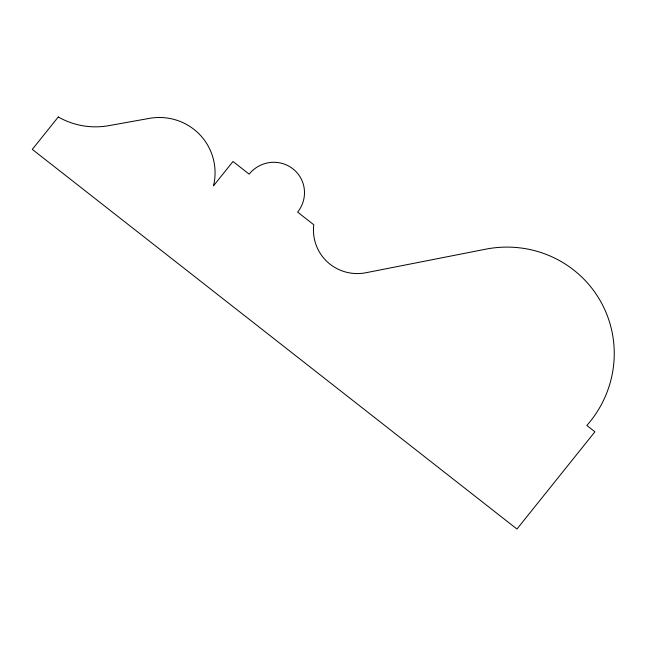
<?xml version="1.0" encoding="UTF-8"?>
<svg xmlns="http://www.w3.org/2000/svg" width="646" height="646" viewBox="0 0 646 646"><rect width="100%" height="100%" fill="white"/><g stroke="black" fill="none" stroke-linecap="round" stroke-linejoin="round"><path stroke-width="0.97" d="M58.285 116.966L32.3 149.379L516.962 529.034L594.918 431.803L586.843 425.472A109.271 107.47 -30 0 0 600.207 300.656A109.271 107.47 -30 0 0 485.735 249.178L366.007 272.725A44.679 43.944 -30 0 1 313.786 224.768L297.628 212.114A31.226 30.709 -30 0 0 292.888 168.816A31.226 30.709 -30 0 0 249.162 174.145L233.004 161.492L213.519 185.798A56.767 55.839 -30 0 0 149.21 118.396L108.996 125.631A75.525 74.282 -30 0 1 58.285 116.966"/></g></svg>
